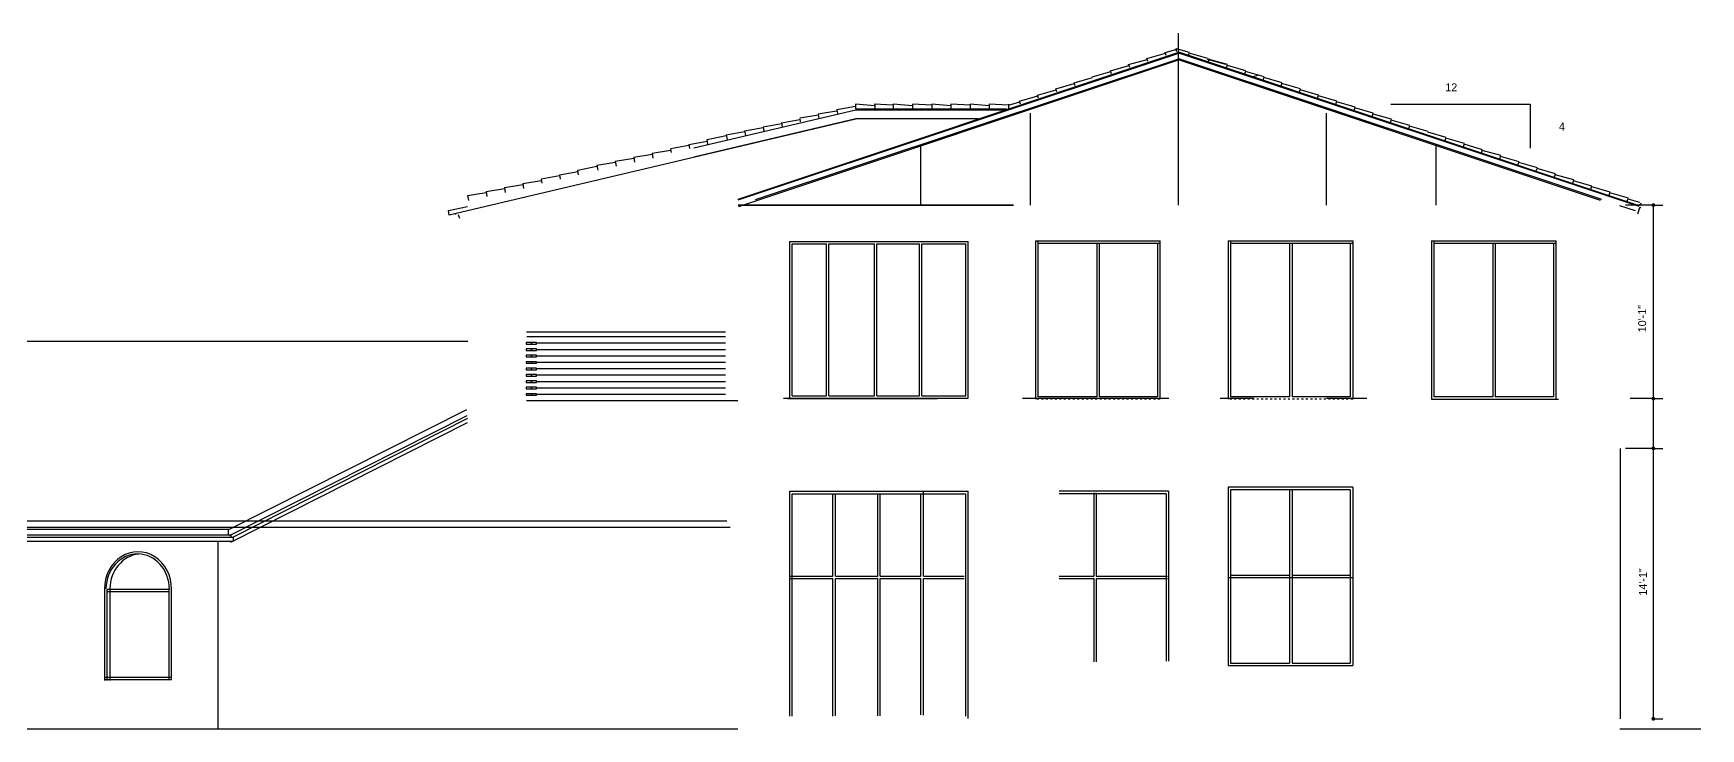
# Model space of a CAD drawing. Extents: x -92740 to -63661, y -15771 to -4391.
# Drawn here: x -87082 to -86040, y -13018 to -12584 of the extents above; entities that cross this region are included whole.
import ezdxf
from ezdxf.enums import TextEntityAlignment as Align

# ---------------------------------------------------------------- set-up
doc = ezdxf.new("R2010")
doc.units = 0
doc.header["$MEASUREMENT"] = 0
doc.linetypes.add('Dashed', pattern=[1, 0.3, -0.4, 0.3])
doc.layers.add('ELEVATIONS', color=7, linetype='Continuous')
doc.styles.add('DCADTXTSTYLE1', font='AVG_TP')
doc.linetypes.add('CENTRLIN', pattern='A,0,-1,[6,NGUYEN AD.shx,S=0.004237,R=0,X=-1,Y=0],0', length=1)
doc.linetypes.add('INSUL1', pattern='A,0,-1,[7,NGUYEN AD.shx,S=0.010204,R=0,X=-1,Y=0],0', length=1)

msp = doc.modelspace()

# ---------------------------------------------------------------- hatches: boundary and pattern name
at = {"layer": 'ELEVATIONS', "linetype": 'Continuous', "ltscale": 12}
h = msp.add_hatch(color=1, dxfattribs=at)
edge = h.paths.add_edge_path()
edge.add_arc((-86070, -12690.9), 1.2, 0, 360, ccw=False)
h = msp.add_hatch(color=1, dxfattribs=at)
edge = h.paths.add_edge_path()
edge.add_arc((-86070, -12811.9), 1.2, 0, 360, ccw=False)
h = msp.add_hatch(color=1, dxfattribs=at)
edge = h.paths.add_edge_path()
edge.add_arc((-86070, -12811.9), 1.2, 0, 360, ccw=False)
h = msp.add_hatch(color=1, dxfattribs=at)
edge = h.paths.add_edge_path()
edge.add_arc((-86070, -12843), 1.2, 0, 360, ccw=False)
h = msp.add_hatch(color=1, dxfattribs=at)
edge = h.paths.add_edge_path()
edge.add_arc((-86070, -12843), 1.2, 0, 360, ccw=False)
h = msp.add_hatch(color=1, dxfattribs=at)
edge = h.paths.add_edge_path()
edge.add_arc((-86070, -13012), 1.2, 0, 360, ccw=False)

# ---------------------------------------------------------------- linework, layer by layer
at = {"layer": 'ELEVATIONS', "color": 2, "linetype": 'Continuous', "ltscale": 12}
for p, q in [((-86366.7, -12691), (-86366.7, -12583.5)), ((-86642, -12691), (-86469.9, -12691)), ((-87607.8, -12888.2), (-86649, -12888.2)), ((-87607.8, -12892.2), (-86646.9, -12892.2))]:
    msp.add_line(p, q, dxfattribs=at)
at = {"layer": 'ELEVATIONS', "color": 1, "linetype": 'Continuous', "ltscale": 12}
for p, q in [((-86642, -12687.2), (-86366.6, -12595.4)), ((-86642, -12687.7), (-86366.6, -12595.9)), ((-86386.5, -12599.3), (-86374.9, -12596)), ((-86375.1, -12595.5), (-86366.9, -12593.2)), ((-86374.5, -12597.4), (-86375.1, -12595.5)), ((-86367.8, -12595.2), (-86368.5, -12593.3)), ((-86359.8, -12595.5), (-86368, -12593.2)), ((-86078.9, -12691.3), (-86366.6, -12595.4)), ((-86078.9, -12691.8), (-86366.6, -12595.9)), ((-86360.5, -12597.4), (-86359.8, -12595.5)), ((-86348.5, -12599.3), (-86360, -12596)), ((-86348.5, -12599.3), (-86360, -12596)), ((-86631, -12687.5), (-86366.6, -12599.4)), ((-86420.6, -12610.7), (-86409.1, -12607.4)), ((-86409.3, -12606.9), (-86397.7, -12603.6)), ((-86408.6, -12608.8), (-86409.3, -12606.9)), ((-86397.9, -12603.1), (-86386.3, -12599.8)), ((-86397.2, -12605), (-86397.9, -12603.1)), ((-86385.9, -12601.2), (-86386.5, -12599.3)), ((-86102.2, -12687.5), (-86366.6, -12599.4)), ((-86337.1, -12603.1), (-86348.6, -12599.8)), ((-86348.1, -12601.2), (-86347.5, -12599.3)), ((-86336.1, -12603.1), (-86347.6, -12599.8)), ((-86336.7, -12605), (-86336.1, -12603.1)), ((-86324.7, -12606.9), (-86336.2, -12603.6)), ((-86325.3, -12608.8), (-86324.7, -12606.9)), ((-86313.3, -12610.7), (-86324.8, -12607.4)), ((-86443.4, -12618.3), (-86431.9, -12615)), ((-86432, -12614.5), (-86420.5, -12611.2)), ((-86431.4, -12616.4), (-86432, -12614.5)), ((-86320.6, -12610.7), (-86316.5, -12609.5)), ((-86313.9, -12612.6), (-86313.3, -12610.7)), ((-86301.9, -12614.5), (-86313.5, -12611.2)), ((-86302.6, -12616.4), (-86301.9, -12614.5)), ((-86290.5, -12618.3), (-86302.1, -12615)), ((-86556.5, -12628.9), (-86568.5, -12627.9)), ((-86568.5, -12627.9), (-86568.5, -12630.9)), ((-86545, -12628.4), (-86557, -12627.9)), ((-86556.5, -12627.9), (-86556.5, -12630.9)), ((-86533, -12628.9), (-86545, -12627.9)), ((-86545, -12627.9), (-86545, -12630.9)), ((-86521, -12628.4), (-86533, -12627.9)), ((-86533, -12627.9), (-86533, -12630.9)), ((-86509, -12628.9), (-86521, -12627.9)), ((-86521, -12627.9), (-86521, -12630.9)), ((-86497, -12628.4), (-86509, -12627.9)), ((-86509, -12627.9), (-86509, -12630.9)), ((-86485, -12628.9), (-86497, -12627.9)), ((-86497, -12627.9), (-86497, -12630.9)), ((-86473, -12628.4), (-86485, -12627.9)), ((-86485, -12627.9), (-86485, -12630.9)), ((-86473, -12628.4), (-86466, -12626.4)), ((-86473, -12627.9), (-86473, -12630.9)), ((-86466.2, -12625.9), (-86454.6, -12622.6)), ((-86465.5, -12627.8), (-86466.2, -12625.9)), ((-86454.8, -12622.1), (-86443.3, -12618.8)), ((-86454.2, -12624), (-86454.8, -12622.1)), ((-86442.8, -12620.2), (-86443.4, -12618.3)), ((-86291.2, -12620.2), (-86290.5, -12618.3)), ((-86279.2, -12622.1), (-86290.7, -12618.8)), ((-86279.8, -12624), (-86279.2, -12622.1)), ((-86267.8, -12625.9), (-86279.3, -12622.6)), ((-86268.4, -12627.8), (-86267.8, -12625.9)), ((-86256.4, -12629.7), (-86267.9, -12626.4)), ((-86234, -12627.8), (-86147, -12627.8)), ((-86147, -12627.8), (-86147, -12655.3)), ((-86568.4, -12637.2), (-86822.5, -12697.2)), ((-86568.4, -12631.5), (-86669.6, -12655.4)), ((-86568.4, -12637), (-86669.6, -12660.9)), ((-86614.9, -12639.4), (-86603.4, -12637.4)), ((-86603.4, -12636.4), (-86591.9, -12634.4)), ((-86603.4, -12636.9), (-86603.1, -12638.9)), ((-86591.9, -12633.9), (-86580.4, -12631.9)), ((-86591.9, -12634.3), (-86591.5, -12636.8)), ((-86580.2, -12631.1), (-86568.7, -12629.1)), ((-86580.2, -12631.1), (-86579.8, -12633.7)), ((-86474, -12631), (-86568.4, -12631)), ((-86474, -12631.5), (-86568.4, -12631.5)), ((-86492, -12637), (-86568.4, -12637)), ((-86257, -12631.6), (-86256.4, -12629.7)), ((-86245, -12633.5), (-86256.5, -12630.2)), ((-86245.6, -12635.4), (-86245, -12633.5)), ((-86233.6, -12637.3), (-86245.2, -12634)), ((-86234.2, -12639.2), (-86233.6, -12637.3)), ((-86222.2, -12641.1), (-86233.8, -12637.8)), ((-86661.4, -12649.9), (-86649.4, -12647.4)), ((-86649.4, -12646.9), (-86637.9, -12644.9)), ((-86649.4, -12646.9), (-86648.9, -12649.9)), ((-86637.9, -12644.4), (-86626.4, -12642.4)), ((-86637.9, -12644.4), (-86637.4, -12647.4)), ((-86626.4, -12641.9), (-86614.9, -12639.9)), ((-86626.4, -12641.9), (-86625.9, -12644.9)), ((-86614.9, -12639.2), (-86614.4, -12642.2)), ((-86222.9, -12643), (-86222.2, -12641.1)), ((-86210.8, -12644.9), (-86222.4, -12641.5)), ((-86199.5, -12648.7), (-86211, -12645.3)), ((-86200.1, -12650.6), (-86199.5, -12648.7)), ((-86188.1, -12652.5), (-86199.6, -12649.1)), ((-86707.2, -12661), (-86695.7, -12659)), ((-86695.7, -12658.5), (-86684.2, -12656.5)), ((-86695.7, -12658.5), (-86695.2, -12661.5)), ((-86684.2, -12655.5), (-86672.7, -12653.5)), ((-86684.2, -12656), (-86683.9, -12658)), ((-86672.7, -12653), (-86661.2, -12651)), ((-86672.7, -12653), (-86672.3, -12655.5)), ((-86660.9, -12652.9), (-86661.4, -12649.9)), ((-86188.7, -12654.4), (-86188.1, -12652.5)), ((-86176.7, -12656.3), (-86188.2, -12652.9)), ((-86177.3, -12658.2), (-86176.7, -12656.3)), ((-86165.3, -12660), (-86176.9, -12656.7)), ((-86753.5, -12672), (-86742, -12670)), ((-86742.2, -12669), (-86730.2, -12666.5)), ((-86741.7, -12672), (-86742.2, -12669)), ((-86730.2, -12666), (-86718.7, -12664)), ((-86730.2, -12666), (-86729.7, -12669)), ((-86718.7, -12663.5), (-86707.2, -12661.5)), ((-86718.7, -12663.5), (-86718.2, -12666.5)), ((-86707.2, -12661), (-86706.7, -12664)), ((-86165.9, -12661.9), (-86165.3, -12660)), ((-86153.9, -12663.8), (-86165.5, -12660.5)), ((-86154.6, -12665.7), (-86153.9, -12663.8)), ((-86142.5, -12667.6), (-86154.1, -12664.3)), ((-86143.2, -12669.5), (-86142.5, -12667.6)), ((-86131.2, -12671.4), (-86142.7, -12668.1)), ((-86788, -12680), (-86776.5, -12678)), ((-86788, -12680), (-86787.5, -12683)), ((-86776.5, -12677.5), (-86765, -12675.5)), ((-86776.5, -12677.5), (-86776, -12680.5)), ((-86765, -12674.5), (-86753.5, -12672.5)), ((-86765, -12675), (-86764.6, -12677.1)), ((-86753.5, -12672), (-86753.1, -12674.6)), ((-86131.8, -12673.3), (-86131.2, -12671.4)), ((-86119.8, -12675.2), (-86131.3, -12671.9)), ((-86120.4, -12677.1), (-86119.8, -12675.2)), ((-86108.4, -12679), (-86119.9, -12675.7)), ((-86109, -12680.9), (-86108.4, -12679)), ((-86097, -12682.8), (-86108.5, -12679.5)), ((-86811, -12685), (-86799.5, -12683)), ((-86811, -12685), (-86810.5, -12688)), ((-86799.5, -12682.5), (-86788, -12680.5)), ((-86799.5, -12682.5), (-86799, -12685.5)), ((-86097.6, -12684.7), (-86097, -12682.8)), ((-86085.6, -12686.6), (-86097.2, -12683.3)), ((-86086.3, -12688.5), (-86085.6, -12686.6)), ((-86078.4, -12689.2), (-86085.8, -12687.1)), ((-86078.4, -12691.3), (-86077.7, -12689.4)), ((-86823, -12694.2), (-86811, -12691.7)), ((-86822.5, -12697.2), (-86823, -12694.2)), ((-86818.8, -12695.9), (-86818.5, -12696.7)), ((-86816.9, -12696.7), (-86816.1, -12699.1)), ((-86469.9, -12691), (-86642, -12691)), ((-86081.1, -12694.6), (-86090.9, -12691.3)), ((-86078.6, -12692.6), (-86079.9, -12696.6)), ((-86078.6, -12692.4), (-86077.9, -12692.4)), ((-86649.8, -12770.3), (-86774.1, -12770.3)), ((-86649.8, -12773.3), (-86773.9, -12773.3)), ((-86774.1, -12813), (-86642.1, -12813)), ((-86498.2, -12811.8), (-86613.7, -12811.8)), ((-86610.9, -12811.8), (-86517.3, -12811.8)), ((-86462, -12811.8), (-86464.2, -12811.8)), ((-86372.7, -12811.8), (-86464.2, -12811.8)), ((-86319.5, -12811.8), (-86340.7, -12811.8)), ((-86249.1, -12811.8), (-86274.2, -12811.8)), ((-87607.8, -13018.2), (-86642.2, -13018.2)), ((-86091, -13018.2), (-86040.4, -13018.2))]:
    msp.add_line(p, q, dxfattribs=at)
at = {"layer": 'ELEVATIONS', "color": 8, "linetype": 'INSUL1', "ltscale": 4}
for p, q in [((-86641.6, -12691.8), (-86366.1, -12599.9)), ((-86103.1, -12688), (-86367.3, -12599.9))]:
    msp.add_line(p, q, dxfattribs=at)
at = {"layer": 'ELEVATIONS', "color": 2, "linetype": 'CENTRLIN', "ltscale": 24}
for p, q in [((-86459.2, -12691), (-86459.2, -12633.4)), ((-86274.2, -12691), (-86274.2, -12633.4)), ((-86527.7, -12691), (-86527.7, -12653.1)), ((-86205.7, -12691), (-86205.7, -12653.1))]:
    msp.add_line(p, q, dxfattribs=at)
at = {"layer": 'ELEVATIONS', "color": 7, "linetype": 'Continuous', "ltscale": 12}
for p, q in [((-86071.2, -12690.9), (-86087.5, -12690.9)), ((-86068.8, -12690.9), (-86064, -12690.9)), ((-86070, -12841.8), (-86070, -12692.1)), ((-86071.2, -12811.9), (-86084.5, -12811.9)), ((-86068.8, -12811.9), (-86064, -12811.9)), ((-86090.5, -13012), (-86090.5, -12843)), ((-86071.2, -12843), (-86087.5, -12843)), ((-86071.2, -12843), (-86084.5, -12843)), ((-86070, -13010.8), (-86070, -12844.2)), ((-86068.8, -12843), (-86064, -12843)), ((-86068.8, -12843), (-86064, -12843)), ((-86068.8, -13012), (-86064, -13012))]:
    msp.add_line(p, q, dxfattribs=at)
at = {"layer": 'ELEVATIONS', "color": 5, "linetype": 'Continuous', "ltscale": 12}
for p, q in [((-86609.7, -12811.7), (-86609.7, -12713.7)), ((-86609.7, -12713.7), (-86498.2, -12713.7)), ((-86608.2, -12810.2), (-86608.2, -12715.2)), ((-86608.2, -12715.2), (-86586.7, -12715.2)), ((-86586.7, -12810.2), (-86586.7, -12715.2)), ((-86585.2, -12810.2), (-86585.2, -12715.2)), ((-86585.2, -12715.2), (-86556.7, -12715.2)), ((-86556.7, -12810.2), (-86556.7, -12715.2)), ((-86555.2, -12810.2), (-86555.2, -12715.2)), ((-86555.2, -12715.2), (-86528.7, -12715.2)), ((-86528.7, -12810.2), (-86528.7, -12715.2)), ((-86527.2, -12810.2), (-86527.2, -12715.2)), ((-86527.2, -12715.2), (-86499.7, -12715.2)), ((-86499.7, -12810.2), (-86499.7, -12715.2)), ((-86498.2, -12811.7), (-86498.2, -12713.7)), ((-86456.2, -12713.3), (-86456.2, -12812.2)), ((-86456.2, -12713.3), (-86378.2, -12713.3)), ((-86454.7, -12713.3), (-86454.7, -12810.7)), ((-86454.7, -12714.8), (-86378.2, -12714.8)), ((-86417.8, -12714.8), (-86417.8, -12810.7)), ((-86416.3, -12714.8), (-86416.3, -12810.7)), ((-86379.9, -12714.8), (-86379.9, -12810.7)), ((-86378.4, -12713.3), (-86378.4, -12812.2)), ((-86335.7, -12713.3), (-86335.7, -12812.2)), ((-86335.7, -12713.3), (-86257.7, -12713.3)), ((-86334.2, -12713.3), (-86334.2, -12810.7)), ((-86334.2, -12714.8), (-86257.7, -12714.8)), ((-86297.3, -12714.8), (-86297.3, -12810.7)), ((-86295.8, -12714.8), (-86295.8, -12810.7)), ((-86259.4, -12714.8), (-86259.4, -12810.7)), ((-86257.9, -12713.3), (-86257.9, -12812.2)), ((-86208.7, -12713.3), (-86208.7, -12812.2)), ((-86208.7, -12713.3), (-86130.7, -12713.3)), ((-86207.2, -12713.3), (-86207.2, -12810.7)), ((-86207.2, -12714.8), (-86130.7, -12714.8)), ((-86170.3, -12714.8), (-86170.3, -12810.7)), ((-86168.8, -12714.8), (-86168.8, -12810.7)), ((-86132.4, -12714.8), (-86132.4, -12810.7)), ((-86130.9, -12713.3), (-86130.9, -12812.2)), ((-86335.7, -12867.3), (-86335.7, -12978.8)), ((-86257.9, -12867.3), (-86335.7, -12867.3)), ((-86257.9, -12867.3), (-86257.9, -12978.8)), ((-86609.7, -13010.3), (-86609.7, -12869.8)), ((-86609.7, -12869.8), (-86498.2, -12869.8)), ((-86608.2, -13010.3), (-86608.2, -12871.3)), ((-86608.2, -12871.3), (-86499.7, -12871.3)), ((-86582.7, -12922.8), (-86582.7, -12871.3)), ((-86581.2, -12922.8), (-86581.2, -12871.1)), ((-86554.7, -12922.8), (-86554.7, -12871.3)), ((-86553.2, -12922.8), (-86553.2, -12871.3)), ((-86527.7, -12922.8), (-86527.7, -12871.3)), ((-86526.2, -12922.8), (-86526.2, -12869.8)), ((-86499.7, -13010.3), (-86499.7, -12871.3)), ((-86498.2, -12924.3), (-86498.2, -12869.8)), ((-86373, -12869.8), (-86441.3, -12869.8)), ((-86374.5, -12871.3), (-86441.3, -12871.3)), ((-86419.7, -12870.8), (-86419.7, -12922.8)), ((-86418.2, -12870.8), (-86418.2, -12922.8)), ((-86374.5, -12871.3), (-86374.5, -12976.1)), ((-86373, -12869.8), (-86373, -12976.1)), ((-86334.2, -12868.8), (-86334.2, -12977.3)), ((-86259.4, -12868.8), (-86334.2, -12868.8)), ((-86297.3, -12868.8), (-86297.3, -12977.3)), ((-86295.8, -12868.8), (-86295.8, -12977.3)), ((-86259.4, -12868.8), (-86259.4, -12977.3)), ((-86498.2, -13011.8), (-86498.2, -12913.8)), ((-86609.7, -12922.8), (-86582.7, -12922.8)), ((-86609.7, -12924.3), (-86582.7, -12924.3)), ((-86582.7, -12970.3), (-86582.7, -12924.3)), ((-86581.2, -12922.8), (-86554.7, -12922.8)), ((-86581.2, -12969.3), (-86581.2, -12924.3)), ((-86581.2, -12924.3), (-86554.7, -12924.3)), ((-86554.7, -12969.8), (-86554.7, -12924.3)), ((-86553.2, -12922.8), (-86527.7, -12922.8)), ((-86553.2, -12969.3), (-86553.2, -12924.3)), ((-86553.2, -12924.3), (-86527.7, -12924.3)), ((-86527.7, -12970.3), (-86527.7, -12924.3)), ((-86526.2, -12922.8), (-86500.7, -12922.8)), ((-86526.2, -12969.8), (-86526.2, -12924.3)), ((-86526.2, -12924.3), (-86500.7, -12924.3)), ((-86441.3, -12922.8), (-86419.7, -12922.8)), ((-86441.3, -12924.3), (-86419.7, -12924.3)), ((-86419.7, -12924.3), (-86419.7, -12976.4)), ((-86418.2, -12922.8), (-86373.7, -12922.8)), ((-86418.2, -12924.3), (-86418.2, -12976.4)), ((-86418.2, -12924.3), (-86373.7, -12924.3)), ((-86335.7, -12923.8), (-86257.9, -12923.8)), ((-86334.2, -12922.3), (-86297.3, -12922.3)), ((-86295.8, -12922.3), (-86259.4, -12922.3)), ((-86582.7, -13010.3), (-86582.7, -12964.3)), ((-86581.2, -13010.1), (-86581.2, -12965.1)), ((-86554.7, -13010.2), (-86554.7, -12964.7)), ((-86553.2, -13010.2), (-86553.2, -12965.2)), ((-86527.7, -13009.6), (-86527.7, -12963.6)), ((-86526.2, -13009.8), (-86526.2, -12964.3)), ((-86335.7, -12978.8), (-86257.9, -12978.8)), ((-86334.2, -12977.3), (-86297.3, -12977.3)), ((-86295.8, -12977.3), (-86259.4, -12977.3))]:
    msp.add_line(p, q, dxfattribs=at)
at = {"layer": 'ELEVATIONS', "color": 8, "linetype": 'Continuous', "ltscale": 12}
for p, q in [((-86810.9, -12776.2), (-87094.5, -12776.2)), ((-86767.9, -12776.8), (-86774.4, -12776.8)), ((-86774.4, -12776.8), (-86774.4, -12777.8)), ((-86774.4, -12777.8), (-86767.9, -12777.8)), ((-86767.9, -12780.8), (-86774.4, -12780.8)), ((-86774.4, -12780.8), (-86774.4, -12781.8)), ((-86774.4, -12781.8), (-86767.9, -12781.8)), ((-86767.9, -12777.8), (-86767.9, -12776.8)), ((-86649.8, -12777.3), (-86767.9, -12777.3)), ((-86767.9, -12781.8), (-86767.9, -12780.8)), ((-86649.8, -12781.3), (-86767.9, -12781.3)), ((-86767.9, -12784.8), (-86774.4, -12784.8)), ((-86774.4, -12784.8), (-86774.4, -12785.8)), ((-86774.4, -12785.8), (-86767.9, -12785.8)), ((-86767.9, -12788.8), (-86774.4, -12788.8)), ((-86774.4, -12788.8), (-86774.4, -12789.8)), ((-86774.4, -12789.8), (-86767.9, -12789.8)), ((-86767.9, -12792.8), (-86774.4, -12792.8)), ((-86774.4, -12792.8), (-86774.4, -12793.8)), ((-86774.4, -12793.8), (-86767.9, -12793.8)), ((-86767.9, -12785.8), (-86767.9, -12784.8)), ((-86649.8, -12785.3), (-86767.9, -12785.3)), ((-86767.9, -12789.8), (-86767.9, -12788.8)), ((-86649.8, -12789.3), (-86767.9, -12789.3)), ((-86767.9, -12793.8), (-86767.9, -12792.8)), ((-86649.8, -12793.3), (-86767.9, -12793.3)), ((-86767.9, -12796.8), (-86774.4, -12796.8)), ((-86774.4, -12796.8), (-86774.4, -12797.8)), ((-86774.4, -12797.8), (-86767.9, -12797.8)), ((-86767.9, -12800.8), (-86774.4, -12800.8)), ((-86774.4, -12800.8), (-86774.4, -12801.8)), ((-86774.4, -12801.8), (-86767.9, -12801.8)), ((-86767.9, -12804.8), (-86774.4, -12804.8)), ((-86774.4, -12804.8), (-86774.4, -12805.8)), ((-86767.9, -12797.8), (-86767.9, -12796.8)), ((-86649.8, -12797.3), (-86767.9, -12797.3)), ((-86767.9, -12801.8), (-86767.9, -12800.8)), ((-86649.8, -12801.3), (-86767.9, -12801.3)), ((-86767.9, -12805.8), (-86767.9, -12804.8)), ((-86649.8, -12805.3), (-86767.9, -12805.3)), ((-86774.4, -12805.8), (-86767.9, -12805.8)), ((-86767.9, -12808.8), (-86774.4, -12808.8)), ((-86774.4, -12808.8), (-86774.4, -12809.8)), ((-86774.4, -12809.8), (-86767.9, -12809.8)), ((-86767.9, -12809.8), (-86767.9, -12808.8)), ((-86649.8, -12809.3), (-86767.9, -12809.3)), ((-86208.7, -12812.2), (-86129.2, -12812.2)), ((-86811.7, -12818.8), (-86960, -12893.7)), ((-86811.4, -12822.6), (-86960, -12897.7)), ((-86811, -12824.4), (-86957.5, -12898.5)), ((-86811.3, -12827.1), (-86959.1, -12901.8)), ((-86960, -12893.7), (-87559.5, -12893.7)), ((-86959, -12897.2), (-87548.8, -12897.2)), ((-86957.5, -12898.7), (-87548.8, -12898.7)), ((-86960.7, -12893.6), (-86960.7, -12897.2)), ((-86959, -12897), (-86959, -12898.5)), ((-86957.5, -12898.5), (-86957.5, -12901)), ((-86957.5, -12901.2), (-87548.8, -12901.2)), ((-86967, -12901.2), (-86967, -13018)), ((-86997.5, -12987.5), (-86997.5, -12930.5)), ((-86996, -12987.5), (-86996, -12930.5)), ((-87038, -12931), (-87038, -12988)), ((-87036.5, -12931), (-87036.5, -12988)), ((-87036.5, -12931), (-86997.5, -12931)), ((-87036.5, -12932.5), (-86997.5, -12932.5)), ((-87034.5, -12931), (-87034.5, -12988)), ((-87038, -12986), (-86996, -12986)), ((-87038, -12987.5), (-86996, -12987.5))]:
    msp.add_line(p, q, dxfattribs=at)
at = {"layer": 'ELEVATIONS', "color": 9, "linetype": 'Dashed', "ltscale": 4}
for p, q in [((-86609.7, -12811.7), (-86498.2, -12811.7)), ((-86378.4, -12812.2), (-86456.2, -12812.2)), ((-86257.9, -12812.2), (-86335.7, -12812.2))]:
    msp.add_line(p, q, dxfattribs=at)
at = {"layer": 'ELEVATIONS', "color": 5, "linetype": 'Continuous', "ltscale": 4}
for p, q in [((-86608.2, -12810.2), (-86586.7, -12810.2)), ((-86585.2, -12810.2), (-86556.7, -12810.2)), ((-86555.2, -12810.2), (-86528.7, -12810.2)), ((-86527.2, -12810.2), (-86499.7, -12810.2)), ((-86417.8, -12810.7), (-86454.7, -12810.7)), ((-86379.9, -12810.7), (-86416.3, -12810.7)), ((-86297.3, -12810.7), (-86334.2, -12810.7)), ((-86259.4, -12810.7), (-86295.8, -12810.7)), ((-86170.3, -12810.7), (-86207.2, -12810.7)), ((-86132.4, -12810.7), (-86168.8, -12810.7))]:
    msp.add_line(p, q, dxfattribs=at)
at = {"layer": 'ELEVATIONS', "color": 8, "linetype": 'Continuous', "ltscale": 12}
for centre, major_axis, ratio, start_param, end_param in [((-87017, -12930.8), (0, 23.2), 0.903226, 4.706117, 7.862193), ((-87017.2, -12930.8), (0, 21.8), 0.908046, 4.706454, 7.846943), ((-87014.7, -12930.8), (0, 21.8), 0.908046, 0.088377, 1.563757)]:
    msp.add_ellipse(centre, major_axis=major_axis, ratio=ratio, start_param=start_param, end_param=end_param, dxfattribs=at)
for p in [(-86771.1, -12777.3), (-86771.1, -12781.3), (-86771.1, -12785.3), (-86771.1, -12789.3), (-86771.1, -12793.3), (-86771.1, -12797.3), (-86771.1, -12801.3), (-86771.1, -12805.3), (-86771.1, -12809.3)]:
    msp.add_point(p, dxfattribs=at)

# ---------------------------------------------------------------- texts
at = {"layer": 'ELEVATIONS', "color": 3, "linetype": 'Continuous', "ltscale": 12, "style": 'DCADTXTSTYLE1'}
for s, p in [('12', (-86200, -12621.3)), ('4', (-86129, -12645.8))]:
    msp.add_text(s, height=5, dxfattribs=at).set_placement(p, align=Align.BOTTOM_LEFT)
for s, p in [('10\'-1"', (-86073, -12770.4)), ('14\'-1"', (-86072.5, -12935))]:
    msp.add_text(s, height=5, rotation=90, dxfattribs=at).set_placement(p, align=Align.BOTTOM_LEFT)

doc.saveas('drawing.dxf')
